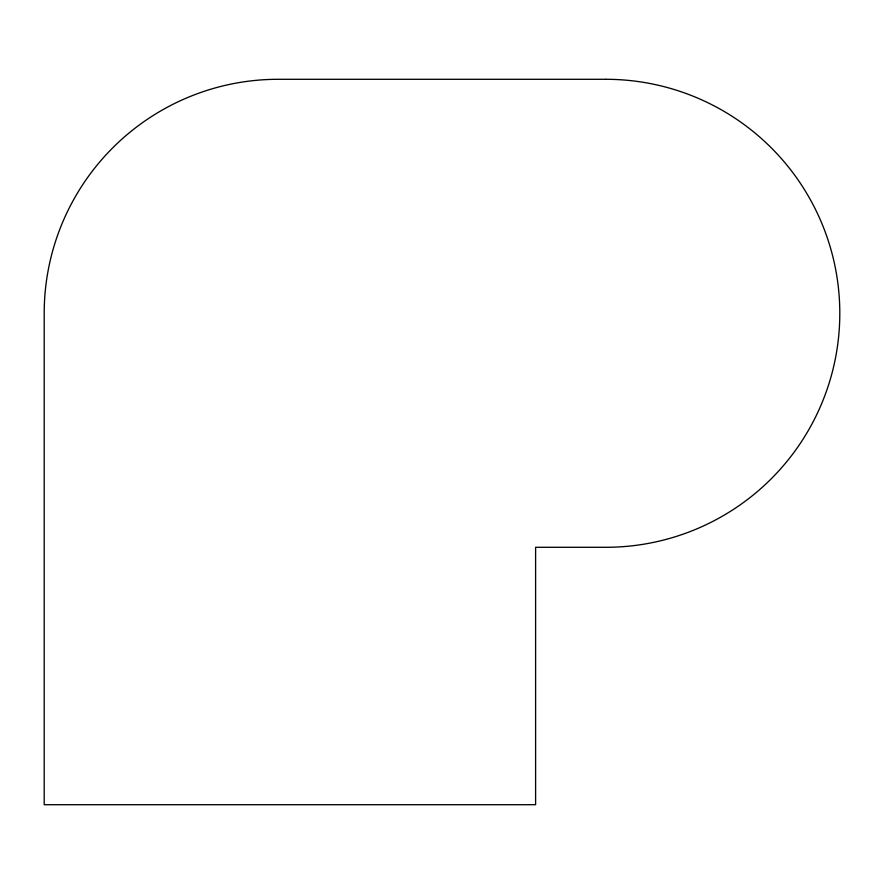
<?xml version="1.0" encoding="UTF-8"?>
<svg xmlns="http://www.w3.org/2000/svg" width="884" height="884" viewBox="0 0 884 884"><rect width="100%" height="100%" fill="white"/><g stroke="black" fill="none" stroke-linecap="round" stroke-linejoin="round"><path stroke-width="1.33" d="M605.805 79.295L278.195 79.295A233.995 233.995 0 0 0 44.2 313.301L44.2 804.705L535.605 804.705L535.605 547.295L605.805 547.295A233.995 233.995 0 0 0 839.8 313.301A233.995 233.995 0 0 0 605.805 79.295"/></g></svg>
